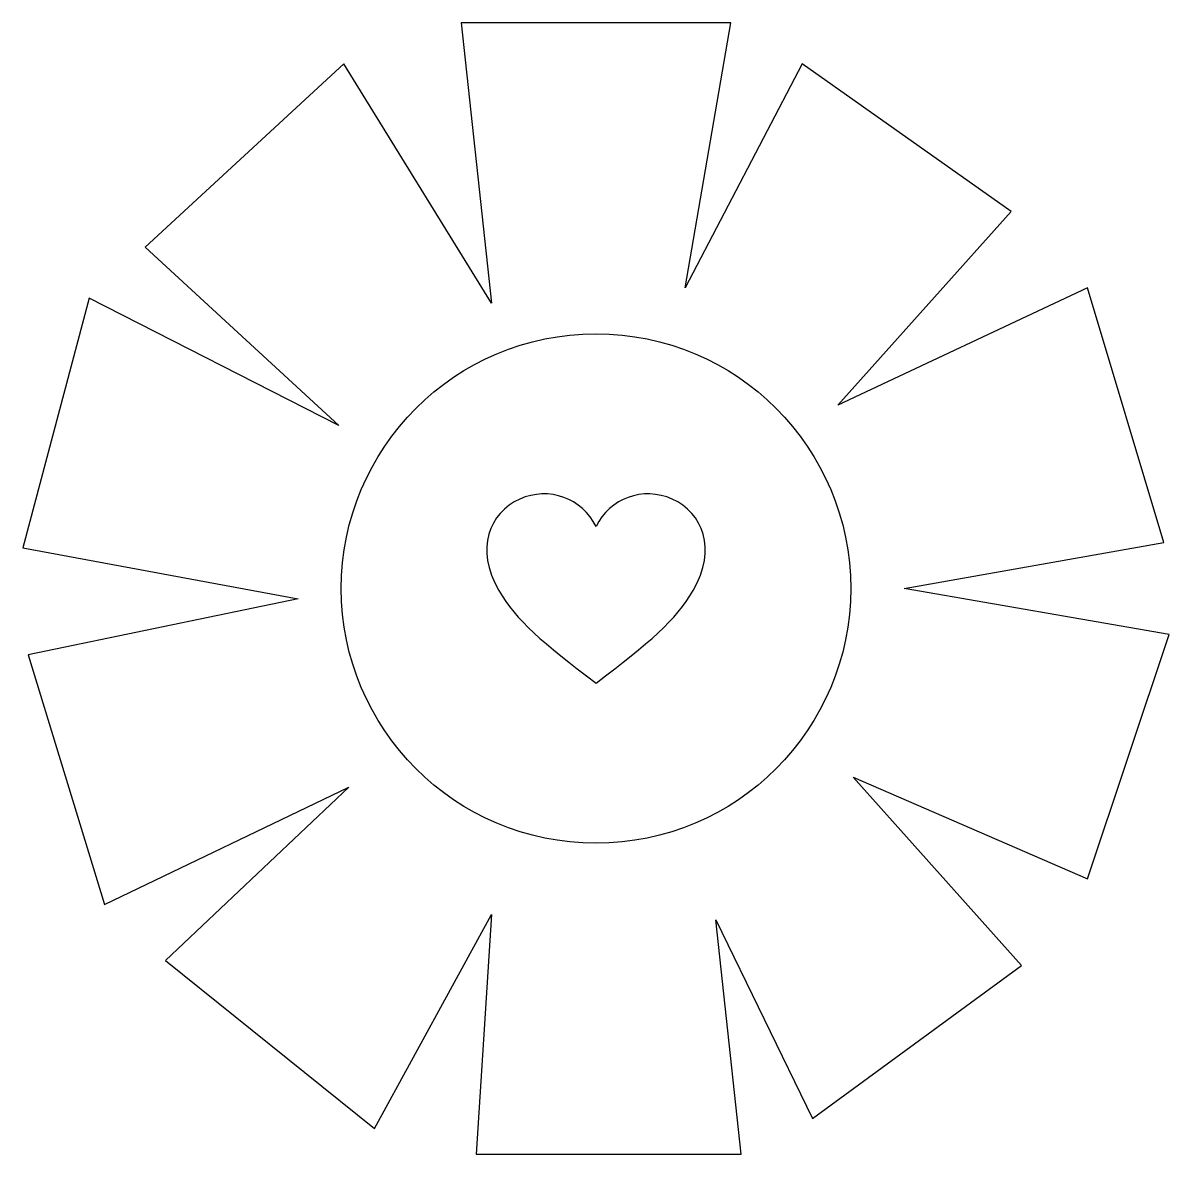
# Model space of a CAD drawing. Header units: centimetres. Extents: x -8.6 to 8.6, y -8.5 to 8.5.
import ezdxf

# ---------------------------------------------------------------- set-up
doc = ezdxf.new("R2010")
doc.units = ezdxf.units.CM
doc.header["$MEASUREMENT"] = 0
doc.layers.add('Camada 1', color=7, linetype='Continuous')

msp = doc.modelspace()

# ---------------------------------------------------------------- linework, layer by layer
at = {"layer": 'Camada 1'}
for points, knots in [([(-6.76518, 5.12166), (-6.76518, 5.12166), (-3.78389, 7.87362), (-3.78389, 7.87362), (-3.78389, 7.87362), (-3.78389, 7.87362), (-1.56708, 4.28076), (-1.56708, 4.28076), (-1.56708, 4.28076), (-1.56708, 4.28076), (-2.02568, 8.48515), (-2.02568, 8.48515), (-2.02568, 8.48515), (-2.02568, 8.48515), (2.02576, 8.48515), (2.02576, 8.48515), (2.02576, 8.48515), (2.02576, 8.48515), (1.33782, 4.5101), (1.33782, 4.5101), (1.33782, 4.5101), (1.33782, 4.5101), (3.09592, 7.87362), (3.09592, 7.87362), (3.09592, 7.87362), (3.09592, 7.87362), (6.23006, 5.65673), (6.23006, 5.65673), (6.23006, 5.65673), (6.23006, 5.65673), (3.63106, 2.75189), (3.63106, 2.75189), (3.63106, 2.75189), (3.63106, 2.75189), (7.37674, 4.5101), (7.37674, 4.5101), (7.37674, 4.5101), (7.37674, 4.5101), (8.52342, 0.68798), (8.52342, 0.68798), (8.52342, 0.68798), (8.52342, 0.68798), (4.62478, 0.00001), (4.62478, 0.00001), (4.62478, 0.00001), (4.62478, 0.00001), (8.59983, -0.68804), (8.59983, -0.68804), (8.59983, -0.68804), (8.59983, -0.68804), (7.37671, -4.35733), (7.37671, -4.35733), (7.37671, -4.35733), (7.37671, -4.35733), (3.8604, -2.82846), (3.8604, -2.82846), (3.8604, -2.82846), (3.8604, -2.82846), (6.38299, -5.65683), (6.38299, -5.65683), (6.38299, -5.65683), (6.38299, -5.65683), (3.24887, -7.95005), (3.24887, -7.95005), (3.24887, -7.95005), (3.24887, -7.95005), (1.79644, -4.96873), (1.79644, -4.96873), (1.79644, -4.96873), (1.79644, -4.96873), (2.1786, -8.48515), (2.1786, -8.48515), (2.1786, -8.48515), (2.1786, -8.48515), (-1.79641, -8.48515), (-1.79641, -8.48515), (-1.79641, -8.48515), (-1.79641, -8.48515), (-1.56707, -4.89229), (-1.56707, -4.89229), (-1.56707, -4.89229), (-1.56707, -4.89229), (-3.32528, -8.10296), (-3.32528, -8.10296), (-3.32528, -8.10296), (-3.32528, -8.10296), (-6.45943, -5.58026), (-6.45943, -5.58026), (-6.45943, -5.58026), (-6.45943, -5.58026), (-3.70747, -2.98126), (-3.70747, -2.98126), (-3.70747, -2.98126), (-3.70747, -2.98126), (-7.37674, -4.73947), (-7.37674, -4.73947), (-7.37674, -4.73947), (-7.37674, -4.73947), (-8.52331, -0.99379), (-8.52331, -0.99379), (-8.52331, -0.99379), (-8.52331, -0.99379), (-4.47185, -0.15292), (-4.47185, -0.15292), (-4.47185, -0.15292), (-4.47185, -0.15292), (-8.59983, 0.6116), (-8.59983, 0.6116), (-8.59983, 0.6116), (-8.59983, 0.6116), (-7.60598, 4.35728), (-7.60598, 4.35728), (-7.60598, 4.35728), (-7.60598, 4.35728), (-3.8603, 2.44622), (-3.8603, 2.44622), (-3.8603, 2.44622), (-3.8603, 2.44622), (-6.76518, 5.12166), (-6.76518, 5.12166)], [0, 0, 0, 0, 0.03225806, 0.03225806, 0.03225806, 0.03225806, 0.06451613, 0.06451613, 0.06451613, 0.06451613, 0.09677419, 0.09677419, 0.09677419, 0.09677419, 0.12903226, 0.12903226, 0.12903226, 0.12903226, 0.16129032, 0.16129032, 0.16129032, 0.16129032, 0.19354839, 0.19354839, 0.19354839, 0.19354839, 0.22580645, 0.22580645, 0.22580645, 0.22580645, 0.25806452, 0.25806452, 0.25806452, 0.25806452, 0.29032258, 0.29032258, 0.29032258, 0.29032258, 0.32258065, 0.32258065, 0.32258065, 0.32258065, 0.35483871, 0.35483871, 0.35483871, 0.35483871, 0.38709677, 0.38709677, 0.38709677, 0.38709677, 0.41935484, 0.41935484, 0.41935484, 0.41935484, 0.4516129, 0.4516129, 0.4516129, 0.4516129, 0.48387097, 0.48387097, 0.48387097, 0.48387097, 0.51612903, 0.51612903, 0.51612903, 0.51612903, 0.5483871, 0.5483871, 0.5483871, 0.5483871, 0.58064516, 0.58064516, 0.58064516, 0.58064516, 0.61290323, 0.61290323, 0.61290323, 0.61290323, 0.64516129, 0.64516129, 0.64516129, 0.64516129, 0.67741935, 0.67741935, 0.67741935, 0.67741935, 0.70967742, 0.70967742, 0.70967742, 0.70967742, 0.74193548, 0.74193548, 0.74193548, 0.74193548, 0.77419355, 0.77419355, 0.77419355, 0.77419355, 0.80645161, 0.80645161, 0.80645161, 0.80645161, 0.83870968, 0.83870968, 0.83870968, 0.83870968, 0.87096774, 0.87096774, 0.87096774, 0.87096774, 0.90322581, 0.90322581, 0.90322581, 0.90322581, 0.93548387, 0.93548387, 0.93548387, 0.93548387, 1, 1, 1, 1]), ([(0, -3.82216), (2.1109, -3.82216), (3.8222, -2.11097), (3.8222, 0.00004), (3.8222, 0.00004), (3.8222, 2.11086), (2.1109, 3.82216), (0, 3.82216), (0, 3.82216), (-2.1109, 3.82216), (-3.8222, 2.11086), (-3.8222, 0.00004), (-3.8222, 0.00004), (-3.8222, -2.11097), (-2.1109, -3.82216), (0, -3.82216)], [0, 0, 0, 0, 0.2, 0.2, 0.2, 0.2, 0.4, 0.4, 0.4, 0.4, 0.6, 0.6, 0.6, 0.6, 1, 1, 1, 1]), ([(-1.45886, -0.02975), (-1.82145, 0.59972), (-1.602, 1.13278), (-1.1435, 1.34143), (-1.1435, 1.34143), (-0.71112, 1.53664), (-0.19976, 1.35331), (0.00011, 0.93053), (0.00011, 0.93053), (0.19955, 1.35331), (0.71062, 1.53664), (1.14242, 1.34143), (1.14242, 1.34143), (1.60155, 1.13275), (1.82187, 0.59972), (1.45868, -0.02975), (1.45868, -0.02975), (1.20092, -0.47695), (0.79675, -0.81591), (0.00011, -1.41953), (0.00011, -1.41953), (-0.79695, -0.81591), (-1.20142, -0.47698), (-1.45886, -0.02975)], [0, 0, 0, 0, 0.14285714, 0.14285714, 0.14285714, 0.14285714, 0.28571429, 0.28571429, 0.28571429, 0.28571429, 0.42857143, 0.42857143, 0.42857143, 0.42857143, 0.57142857, 0.57142857, 0.57142857, 0.57142857, 0.71428571, 0.71428571, 0.71428571, 0.71428571, 1, 1, 1, 1])]:
    msp.add_open_spline(points, degree=3, knots=knots, dxfattribs=at)

doc.saveas('drawing.dxf')
